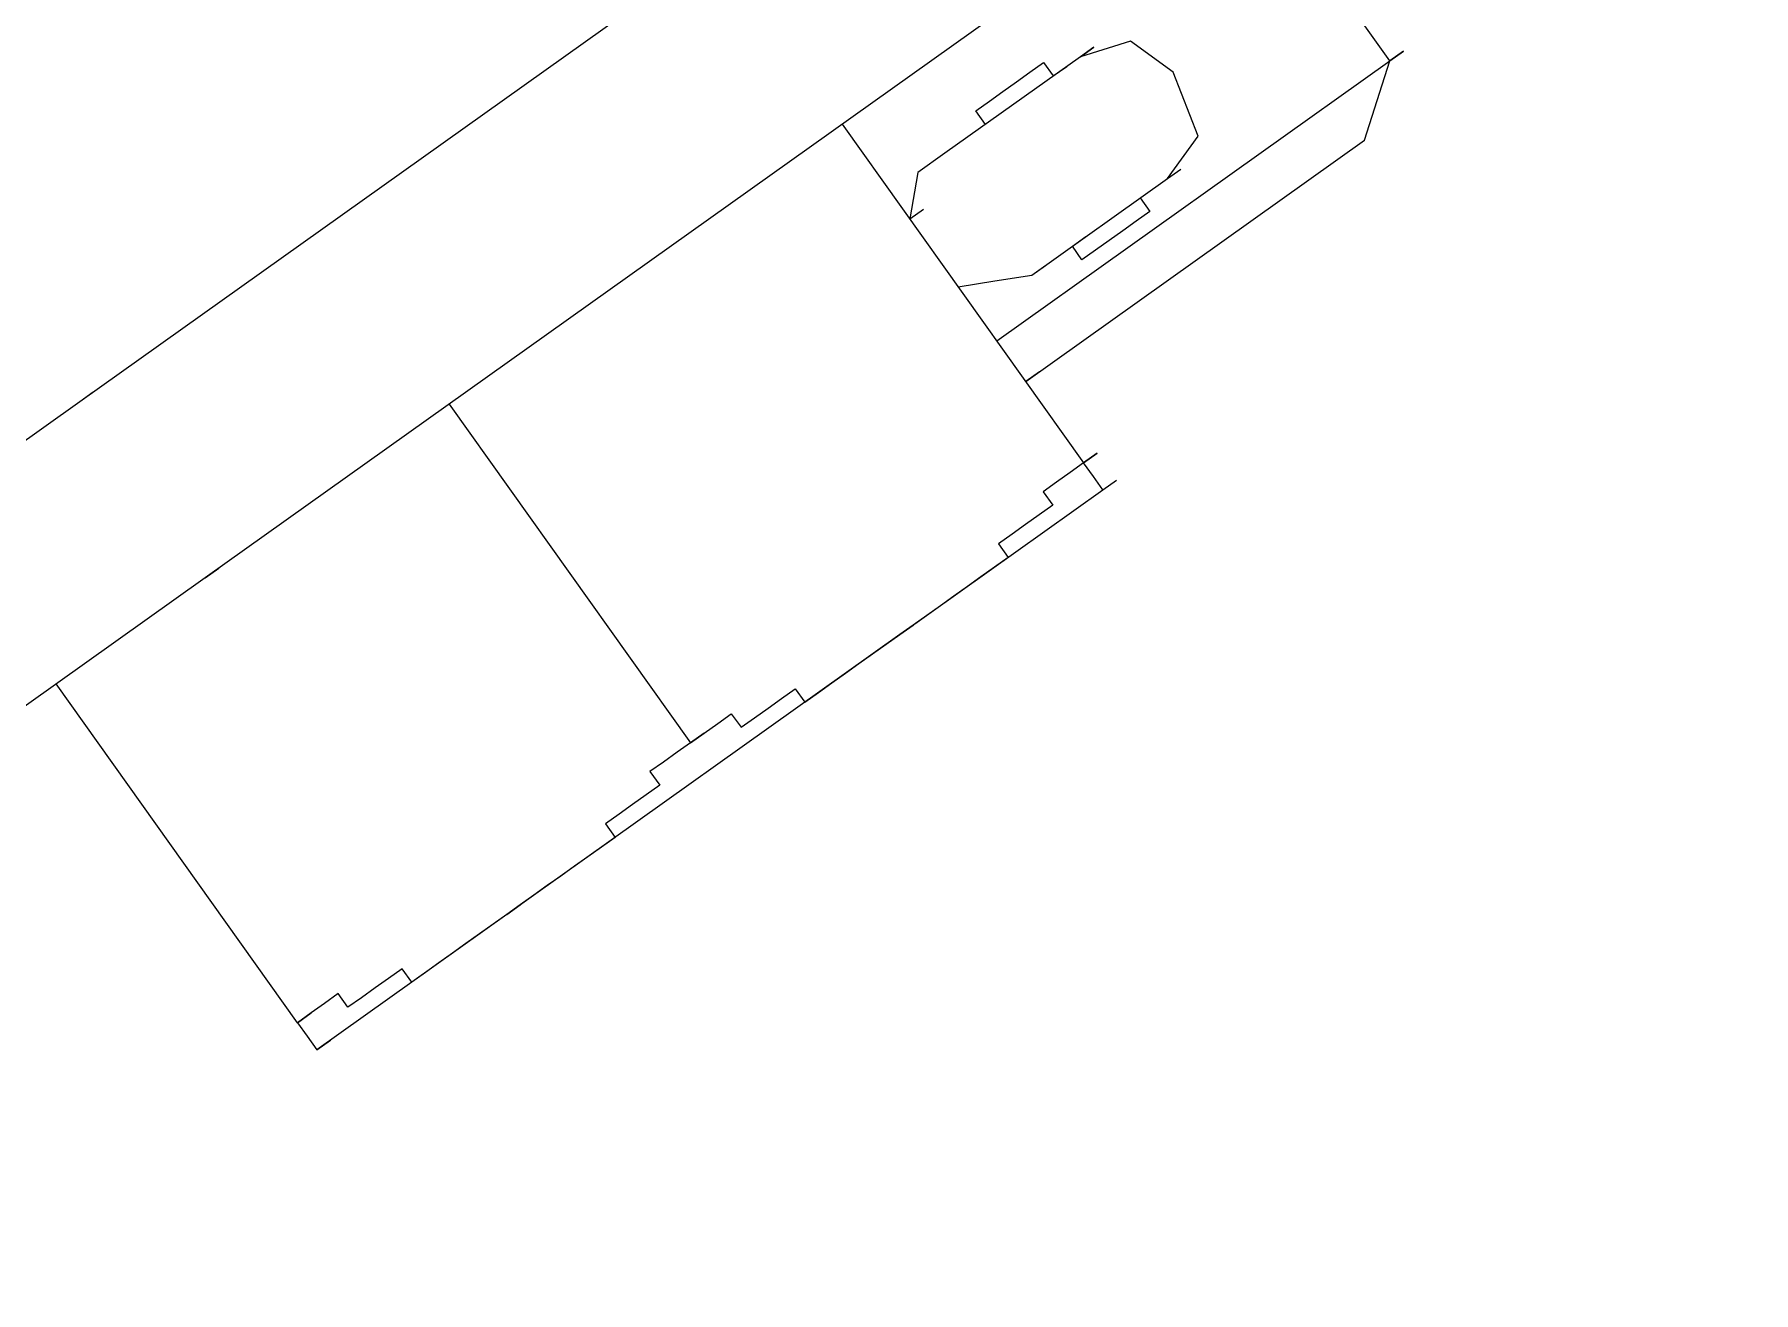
# Model space of a CAD drawing. Header units: feet. Extents: x 2321988 to 2329858, y 6722724 to 6730499.
# Drawn here: x 2326067.9865 to 2326068.0704, y 6726849.4529 to 6726849.5143 of the extents above; entities that cross this region are included whole.
import ezdxf

# ---------------------------------------------------------------- set-up
doc = ezdxf.new("R2010")
doc.units = ezdxf.units.FT
doc.header["$MEASUREMENT"] = 0
doc.layers.add('C-BESS-EQUIPMENT', color=255, linetype='Continuous')

# ---------------------------------------------------------------- blocks, each defined once
blk = doc.blocks.new('*U57')
blk.add_wipeout([(464, -67.5), (464, 67.5), (472, 67.5), (472, -67.5)]).dxf.layer = 'C-BESS-EQUIPMENT'
blk = doc.blocks.new('Midpoint Site Plan$0$A$C71e53a02')
at = {"lineweight": 9}
for points in [[(26.4569, -0.8332), (26.4472, -0.8332), (26.5154, -0.7942), (26.5933, -0.7844), (26.759, -0.7844), (27.0124, -0.7844), (27.3339, -0.7844), (28.0453, -0.7844), (28.3864, -0.7844), (28.3961, -0.7844), (28.3864, -0.7844), (28.3864, -0.9111), (28.0453, -0.9111), (27.3339, -0.9111), (27.0124, -0.9111), (26.759, -0.9111), (26.5933, -0.9111), (26.5446, -0.9209), (26.5056, -0.9501), (26.5154, -0.9501)], [(27.3339, -0.7844), (27.3437, -0.7844)], [(27.7919, -0.9111), (27.7919, -1.1547), (27.8017, -1.1547), (27.7919, -1.1547), (27.7822, -1.1547), (27.7724, -1.1547), (27.7627, -1.1547), (27.7627, -1.1645), (27.753, -1.1645), (27.7432, -1.1645), (27.7335, -1.1645), (27.7237, -1.1645), (27.7237, -1.1742), (27.714, -1.1742), (27.7042, -1.1742), (27.6945, -1.1742), (27.6847, -1.1742), (27.675, -1.1742), (27.6652, -1.1742), (27.6555, -1.1742), (27.6458, -1.1742), (27.3632, -1.1742), (27.3729, -1.1742), (27.3632, -1.1742), (27.3534, -1.1742), (27.3437, -1.1742), (27.3339, -1.1742), (27.3242, -1.1742), (27.3144, -1.1742), (27.3047, -1.1742), (27.2949, -1.1742), (27.2949, -1.1645), (27.2852, -1.1645), (27.2755, -1.1645), (27.2657, -1.1645), (27.256, -1.1645), (27.256, -1.1547), (27.2462, -1.1547), (27.2365, -1.1547), (27.2267, -1.1547), (27.2365, -1.1547), (27.2267, -1.1547), (27.2267, -0.9111)], [(27.3339, -0.9111), (27.3437, -0.9111)], [(27.5093, -0.9111), (27.5093, -1.1547), (27.5191, -1.1547), (27.5288, -1.1547), (27.5386, -1.1547), (27.5386, -1.1645), (27.5483, -1.1645), (27.5581, -1.1645), (27.5678, -1.1645), (27.5775, -1.1645), (27.5775, -1.1742), (27.5873, -1.1742), (27.597, -1.1742), (27.6068, -1.1742), (27.6165, -1.1742), (27.6263, -1.1742), (27.636, -1.1742), (27.6458, -1.1742), (27.6555, -1.1742), (27.6458, -1.1742), (27.7919, -1.1742), (27.8017, -1.1742)], [(27.8017, -1.0963), (27.7919, -1.0963), (28.0355, -1.0963), (28.0745, -1.067), (28.0745, -0.9111), (28.0843, -0.9111)], [(27.8601, -0.9599), (27.8601, -0.9501), (27.8699, -0.9501), (27.8796, -0.9501), (27.8894, -0.9501), (27.8991, -0.9501), (27.9089, -0.9501), (27.9089, -0.9599), (27.9186, -0.9599)], [(27.8601, -0.9501), (27.8601, -0.9501)], [(27.8601, -0.9501), (27.8601, -0.9501)], [(27.8601, -0.9501), (27.8601, -0.9501)], [(27.8601, -0.9501), (27.8601, -0.9501)], [(27.8601, -0.9501), (27.8601, -0.9501)], [(27.8601, -0.9501), (27.8601, -0.9501)], [(27.8601, -0.9501), (27.8601, -0.9501)], [(27.8601, -0.9501), (27.8601, -0.9501)], [(27.8601, -0.9501), (27.8601, -0.9501)], [(27.8601, -0.9501), (27.8601, -0.9501)], [(27.8601, -0.9501), (27.8601, -0.9501)], [(27.8601, -0.9501), (27.8601, -0.9501)], [(27.8601, -0.9501), (27.8601, -0.9501)], [(27.8601, -0.9501), (27.8601, -0.9501)], [(27.8601, -0.9501), (27.8601, -0.9501)], [(27.8699, -0.9501), (27.8699, -0.9501)], [(27.8699, -0.9501), (27.8699, -0.9501)], [(27.8699, -0.9501), (27.8699, -0.9501)], [(27.8699, -0.9501), (27.8699, -0.9501)], [(27.8699, -0.9501), (27.8699, -0.9501)], [(27.8699, -0.9501), (27.8699, -0.9501)], [(27.8699, -0.9501), (27.8699, -0.9501)], [(27.8699, -0.9501), (27.8699, -0.9501)], [(27.8699, -0.9501), (27.8699, -0.9501)], [(27.8699, -0.9501), (27.8699, -0.9501)], [(27.8699, -0.9501), (27.8699, -0.9501)], [(27.8699, -0.9501), (27.8699, -0.9501)], [(27.8699, -0.9501), (27.8699, -0.9501)], [(27.8699, -0.9501), (27.8699, -0.9501)], [(27.8699, -0.9501), (27.8699, -0.9501)], [(27.8699, -0.9501), (27.8699, -0.9501)], [(27.8699, -0.9501), (27.8699, -0.9501)], [(27.8699, -0.9501), (27.8699, -0.9501)], [(27.8699, -0.9501), (27.8699, -0.9501)], [(27.8699, -0.9501), (27.8699, -0.9501)], [(27.8699, -0.9501), (27.8699, -0.9501)], [(27.8699, -0.9501), (27.8699, -0.9501)], [(27.8699, -0.9501), (27.8699, -0.9501)], [(27.8699, -0.9501), (27.8699, -0.9501)], [(27.8699, -0.9501), (27.8699, -0.9501)], [(27.8699, -0.9501), (27.8699, -0.9501)], [(27.8699, -0.9501), (27.8699, -0.9501)], [(27.8699, -0.9501), (27.8699, -0.9501)], [(27.8699, -0.9501), (27.8699, -0.9501)], [(27.8699, -0.9501), (27.8699, -0.9501)], [(27.8699, -0.9501), (27.8699, -0.9501)], [(27.8699, -0.9501), (27.8699, -0.9501)], [(27.8699, -0.9501), (27.8699, -0.9501)], [(27.8699, -0.9501), (27.8699, -0.9501)], [(27.8699, -0.9501), (27.8699, -0.9501)], [(27.8699, -0.9501), (27.8699, -0.9501)], [(27.8699, -0.9501), (27.8699, -0.9501)], [(27.8699, -0.9501), (27.8699, -0.9501)], [(27.8796, -0.9501), (27.8796, -0.9501)], [(27.8796, -0.9501), (27.8796, -0.9501)], [(27.8796, -0.9501), (27.8796, -0.9501)], [(27.8796, -0.9501), (27.8796, -0.9501)], [(27.8796, -0.9501), (27.8796, -0.9501)], [(27.8796, -0.9501), (27.8796, -0.9501)], [(27.8796, -0.9501), (27.8796, -0.9501)], [(27.8796, -0.9501), (27.8796, -0.9501)], [(27.8796, -0.9501), (27.8796, -0.9501)], [(27.8796, -0.9501), (27.8796, -0.9501)], [(27.8796, -0.9501), (27.8796, -0.9501)], [(27.8796, -0.9501), (27.8796, -0.9501)], [(27.8796, -0.9501), (27.8796, -0.9501)], [(27.8796, -0.9501), (27.8796, -0.9501)], [(27.8796, -0.9501), (27.8796, -0.9501)], [(27.8796, -0.9501), (27.8796, -0.9501)], [(27.8796, -0.9501), (27.8796, -0.9501)], [(27.8796, -0.9501), (27.8796, -0.9501)], [(27.8796, -0.9501), (27.8796, -0.9501)], [(27.8796, -0.9501), (27.8796, -0.9501)], [(27.8796, -0.9501), (27.8796, -0.9501)], [(27.8796, -0.9501), (27.8796, -0.9501)], [(27.8796, -0.9501), (27.8796, -0.9501)], [(27.8796, -0.9501), (27.8796, -0.9501)], [(27.8894, -0.9501), (27.8894, -0.9501)], [(27.8894, -0.9501), (27.8894, -0.9501)], [(27.8894, -0.9501), (27.8894, -0.9501)], [(27.8894, -0.9501), (27.8894, -0.9501)], [(27.8894, -0.9501), (27.8894, -0.9501)], [(27.8894, -0.9501), (27.8894, -0.9501)], [(27.8894, -0.9501), (27.8894, -0.9501)], [(27.8894, -0.9501), (27.8894, -0.9501)], [(27.8894, -0.9501), (27.8894, -0.9501)], [(27.8894, -0.9501), (27.8894, -0.9501)], [(27.8894, -0.9501), (27.8894, -0.9501)], [(27.8894, -0.9501), (27.8894, -0.9501)], [(27.8894, -0.9501), (27.8894, -0.9501)], [(27.8894, -0.9501), (27.8894, -0.9501)], [(27.8894, -0.9501), (27.8894, -0.9501)], [(27.8894, -0.9501), (27.8894, -0.9501)], [(27.8894, -0.9501), (27.8894, -0.9501)], [(27.8894, -0.9501), (27.8894, -0.9501)], [(27.8894, -0.9501), (27.8894, -0.9501)], [(27.8894, -0.9501), (27.8894, -0.9501)], [(27.8894, -0.9501), (27.8894, -0.9501)], [(27.8991, -0.9501), (27.8991, -0.9501)], [(27.8991, -0.9501), (27.8991, -0.9501)], [(27.8991, -0.9501), (27.8991, -0.9501)], [(27.8991, -0.9501), (27.8991, -0.9501)], [(27.8991, -0.9501), (27.8991, -0.9501)], [(27.8991, -0.9501), (27.8991, -0.9501)], [(27.8991, -0.9501), (27.8991, -0.9501)], [(27.8991, -0.9501), (27.8991, -0.9501)], [(27.8991, -0.9501), (27.8991, -0.9501)], [(27.8991, -0.9501), (27.8991, -0.9501)], [(27.8991, -0.9501), (27.8991, -0.9501)], [(27.8991, -0.9501), (27.8991, -0.9501)], [(27.8991, -0.9501), (27.8991, -0.9501)], [(27.8991, -0.9501), (27.8991, -0.9501)], [(27.8991, -0.9501), (27.8991, -0.9501)], [(27.8991, -0.9501), (27.8991, -0.9501)], [(27.8991, -0.9501), (27.8991, -0.9501)], [(27.8991, -0.9501), (27.8991, -0.9501)], [(27.8991, -0.9501), (27.8991, -0.9501)], [(27.8991, -0.9501), (27.8991, -0.9501)], [(27.8991, -0.9501), (27.8991, -0.9501)], [(27.8991, -0.9501), (27.8991, -0.9501)], [(27.8991, -0.9501), (27.8991, -0.9501)], [(27.8991, -0.9501), (27.8991, -0.9501)], [(27.8991, -0.9501), (27.8991, -0.9501)], [(27.8991, -0.9501), (27.8991, -0.9501)], [(27.8991, -0.9501), (27.8991, -0.9501)], [(27.8991, -0.9501), (27.8991, -0.9501)], [(27.8991, -0.9501), (27.8991, -0.9501)], [(27.8991, -0.9501), (27.8991, -0.9501)], [(27.8991, -0.9501), (27.8991, -0.9501)], [(27.8991, -0.9501), (27.8991, -0.9501)], [(27.8991, -0.9501), (27.8991, -0.9501)], [(27.8991, -0.9501), (27.8991, -0.9501)], [(27.8991, -0.9501), (27.8991, -0.9501)], [(27.8991, -0.9501), (27.8991, -0.9501)], [(27.8991, -0.9501), (27.8991, -0.9501)], [(27.8991, -0.9501), (27.8991, -0.9501)], [(27.8991, -0.9501), (27.8991, -0.9501)], [(27.8991, -0.9501), (27.8991, -0.9501)], [(27.8991, -0.9501), (27.8991, -0.9501)], [(27.8991, -0.9501), (27.8991, -0.9501)], [(27.9089, -0.9501), (27.9089, -0.9501)], [(27.9089, -0.9501), (27.9089, -0.9501)], [(27.9089, -0.9501), (27.9089, -0.9501)], [(27.9089, -0.9501), (27.9089, -0.9501)], [(27.9089, -0.9501), (27.9089, -0.9501)], [(27.9089, -0.9501), (27.9089, -0.9501)], [(27.9089, -0.9501), (27.9089, -0.9501)], [(27.9089, -0.9501), (27.9089, -0.9501)], [(27.9089, -0.9501), (27.9089, -0.9501)], [(27.9089, -0.9501), (27.9089, -0.9501)], [(27.9089, -0.9501), (27.9089, -0.9501)], [(27.9089, -0.9501), (27.9089, -0.9501)], [(27.9089, -0.9501), (27.9089, -0.9501)], [(27.9089, -0.9501), (27.9089, -0.9501)], [(27.9089, -0.9501), (27.9089, -0.9501)], [(27.9089, -0.9501), (27.9089, -0.9501)], [(27.9089, -0.9501), (27.9089, -0.9501)], [(27.9089, -0.9501), (27.9089, -0.9501)], [(27.9089, -0.9501), (27.9089, -0.9501)], [(27.9089, -0.9501), (27.9089, -0.9501)], [(27.9089, -0.9501), (27.9089, -0.9501)], [(27.9089, -0.9501), (27.9089, -0.9501)], [(27.8309, -1.0476), (27.9284, -1.0476), (27.9576, -1.0378), (27.9673, -0.9988), (27.9576, -0.9696), (27.9284, -0.9599), (27.9381, -0.9599), (27.9284, -0.9599), (27.8309, -0.9599), (27.8114, -0.9599), (27.7919, -0.9793), (27.8017, -0.9793)], [(27.8601, -0.9599), (27.8601, -0.9599)], [(27.8601, -0.9599), (27.8601, -0.9599)], [(27.9089, -0.9599), (27.9089, -0.9599)], [(27.9089, -0.9599), (27.9089, -0.9599)], [(27.7919, -1.0281), (27.8114, -1.0378), (27.8309, -1.0476), (27.8407, -1.0476)], [(27.9089, -1.0476), (27.9089, -1.0573), (27.8991, -1.0573), (27.8894, -1.0573), (27.8796, -1.0573), (27.8699, -1.0573), (27.8601, -1.0573), (27.8601, -1.0476), (27.8699, -1.0476)], [(27.8601, -1.0476), (27.8601, -1.0476)], [(27.8601, -1.0476), (27.8601, -1.0476)], [(27.8601, -1.0476), (27.8601, -1.0476)], [(27.8601, -1.0476), (27.8601, -1.0476)], [(27.8601, -1.0476), (27.8601, -1.0476)], [(27.8601, -1.0476), (27.8601, -1.0476)], [(27.8601, -1.0476), (27.8601, -1.0476)], [(27.8601, -1.0476), (27.8601, -1.0476)], [(27.8601, -1.0476), (27.8601, -1.0476)], [(27.8601, -1.0476), (27.8601, -1.0476)], [(27.9089, -1.0476), (27.9089, -1.0476)], [(27.9089, -1.0476), (27.9089, -1.0476)], [(27.9089, -1.0476), (27.9089, -1.0476)], [(27.9089, -1.0476), (27.9089, -1.0476)], [(27.9089, -1.0476), (27.9089, -1.0476)], [(27.9089, -1.0476), (27.9089, -1.0476)], [(27.9089, -1.0476), (27.9089, -1.0476)], [(27.9089, -1.0476), (27.9089, -1.0476)], [(27.9089, -1.0476), (27.9089, -1.0476)], [(27.9089, -1.0476), (27.9089, -1.0476)], [(27.9089, -1.0476), (27.9089, -1.0476)], [(27.9089, -1.0476), (27.9089, -1.0476)], [(27.9284, -1.0476), (27.9381, -1.0476)], [(27.7919, -1.067), (28.0745, -1.067), (28.0843, -1.067), (28.0745, -1.067)], [(27.8601, -1.0573), (27.8601, -1.0573)], [(27.8601, -1.0573), (27.8601, -1.0573)], [(27.8601, -1.0573), (27.8601, -1.0573)], [(27.8601, -1.0573), (27.8601, -1.0573)], [(27.8601, -1.0573), (27.8601, -1.0573)], [(27.8601, -1.0573), (27.8601, -1.0573)], [(27.8601, -1.0573), (27.8601, -1.0573)], [(27.8601, -1.0573), (27.8601, -1.0573)], [(27.8699, -1.0573), (27.8699, -1.0573)], [(27.8699, -1.0573), (27.8699, -1.0573)], [(27.8699, -1.0573), (27.8699, -1.0573)], [(27.8699, -1.0573), (27.8699, -1.0573)], [(27.8699, -1.0573), (27.8699, -1.0573)], [(27.8699, -1.0573), (27.8699, -1.0573)], [(27.8699, -1.0573), (27.8699, -1.0573)], [(27.8699, -1.0573), (27.8699, -1.0573)], [(27.8699, -1.0573), (27.8699, -1.0573)], [(27.8699, -1.0573), (27.8699, -1.0573)], [(27.8699, -1.0573), (27.8699, -1.0573)], [(27.8699, -1.0573), (27.8699, -1.0573)], [(27.8699, -1.0573), (27.8699, -1.0573)], [(27.8699, -1.0573), (27.8699, -1.0573)], [(27.8699, -1.0573), (27.8699, -1.0573)], [(27.8699, -1.0573), (27.8699, -1.0573)], [(27.8699, -1.0573), (27.8699, -1.0573)], [(27.8699, -1.0573), (27.8699, -1.0573)], [(27.8699, -1.0573), (27.8699, -1.0573)], [(27.8699, -1.0573), (27.8699, -1.0573)], [(27.8699, -1.0573), (27.8699, -1.0573)], [(27.8699, -1.0573), (27.8699, -1.0573)], [(27.8699, -1.0573), (27.8699, -1.0573)], [(27.8699, -1.0573), (27.8699, -1.0573)], [(27.8699, -1.0573), (27.8699, -1.0573)], [(27.8699, -1.0573), (27.8699, -1.0573)], [(27.8699, -1.0573), (27.8699, -1.0573)], [(27.8699, -1.0573), (27.8699, -1.0573)], [(27.8699, -1.0573), (27.8699, -1.0573)], [(27.8699, -1.0573), (27.8699, -1.0573)], [(27.8699, -1.0573), (27.8699, -1.0573)], [(27.8699, -1.0573), (27.8699, -1.0573)], [(27.8699, -1.0573), (27.8699, -1.0573)], [(27.8699, -1.0573), (27.8699, -1.0573)], [(27.8699, -1.0573), (27.8699, -1.0573)], [(27.8699, -1.0573), (27.8699, -1.0573)], [(27.8699, -1.0573), (27.8699, -1.0573)], [(27.8699, -1.0573), (27.8699, -1.0573)], [(27.8699, -1.0573), (27.8699, -1.0573)], [(27.8699, -1.0573), (27.8699, -1.0573)], [(27.8699, -1.0573), (27.8699, -1.0573)], [(27.8699, -1.0573), (27.8699, -1.0573)], [(27.8796, -1.0573), (27.8796, -1.0573)], [(27.8796, -1.0573), (27.8796, -1.0573)], [(27.8796, -1.0573), (27.8796, -1.0573)], [(27.8796, -1.0573), (27.8796, -1.0573)], [(27.8796, -1.0573), (27.8796, -1.0573)], [(27.8796, -1.0573), (27.8796, -1.0573)], [(27.8796, -1.0573), (27.8796, -1.0573)], [(27.8796, -1.0573), (27.8796, -1.0573)], [(27.8796, -1.0573), (27.8796, -1.0573)], [(27.8796, -1.0573), (27.8796, -1.0573)], [(27.8796, -1.0573), (27.8796, -1.0573)], [(27.8796, -1.0573), (27.8796, -1.0573)], [(27.8796, -1.0573), (27.8796, -1.0573)], [(27.8796, -1.0573), (27.8796, -1.0573)], [(27.8796, -1.0573), (27.8796, -1.0573)], [(27.8796, -1.0573), (27.8796, -1.0573)], [(27.8796, -1.0573), (27.8796, -1.0573)], [(27.8796, -1.0573), (27.8796, -1.0573)], [(27.8796, -1.0573), (27.8796, -1.0573)], [(27.8796, -1.0573), (27.8796, -1.0573)], [(27.8796, -1.0573), (27.8796, -1.0573)], [(27.8894, -1.0573), (27.8894, -1.0573)], [(27.8894, -1.0573), (27.8894, -1.0573)], [(27.8894, -1.0573), (27.8894, -1.0573)], [(27.8894, -1.0573), (27.8894, -1.0573)], [(27.8894, -1.0573), (27.8894, -1.0573)], [(27.8894, -1.0573), (27.8894, -1.0573)], [(27.8894, -1.0573), (27.8894, -1.0573)], [(27.8894, -1.0573), (27.8894, -1.0573)], [(27.8894, -1.0573), (27.8894, -1.0573)], [(27.8894, -1.0573), (27.8894, -1.0573)], [(27.8894, -1.0573), (27.8894, -1.0573)], [(27.8894, -1.0573), (27.8894, -1.0573)], [(27.8894, -1.0573), (27.8894, -1.0573)], [(27.8894, -1.0573), (27.8894, -1.0573)], [(27.8894, -1.0573), (27.8894, -1.0573)], [(27.8894, -1.0573), (27.8894, -1.0573)], [(27.8894, -1.0573), (27.8894, -1.0573)], [(27.8894, -1.0573), (27.8894, -1.0573)], [(27.8894, -1.0573), (27.8894, -1.0573)], [(27.8894, -1.0573), (27.8894, -1.0573)], [(27.8894, -1.0573), (27.8894, -1.0573)], [(27.8894, -1.0573), (27.8894, -1.0573)], [(27.8991, -1.0573), (27.8991, -1.0573)], [(27.8991, -1.0573), (27.8991, -1.0573)], [(27.8991, -1.0573), (27.8991, -1.0573)], [(27.8991, -1.0573), (27.8991, -1.0573)], [(27.8991, -1.0573), (27.8991, -1.0573)], [(27.8991, -1.0573), (27.8991, -1.0573)], [(27.8991, -1.0573), (27.8991, -1.0573)], [(27.8991, -1.0573), (27.8991, -1.0573)], [(27.8991, -1.0573), (27.8991, -1.0573)], [(27.8991, -1.0573), (27.8991, -1.0573)], [(27.8991, -1.0573), (27.8991, -1.0573)], [(27.8991, -1.0573), (27.8991, -1.0573)], [(27.8991, -1.0573), (27.8991, -1.0573)], [(27.8991, -1.0573), (27.8991, -1.0573)], [(27.8991, -1.0573), (27.8991, -1.0573)], [(27.8991, -1.0573), (27.8991, -1.0573)], [(27.8991, -1.0573), (27.8991, -1.0573)], [(27.8991, -1.0573), (27.8991, -1.0573)], [(27.8991, -1.0573), (27.8991, -1.0573)], [(27.8991, -1.0573), (27.8991, -1.0573)], [(27.8991, -1.0573), (27.8991, -1.0573)], [(27.8991, -1.0573), (27.8991, -1.0573)], [(27.8991, -1.0573), (27.8991, -1.0573)], [(27.8991, -1.0573), (27.8991, -1.0573)], [(27.8991, -1.0573), (27.8991, -1.0573)], [(27.8991, -1.0573), (27.8991, -1.0573)], [(27.8991, -1.0573), (27.8991, -1.0573)], [(27.8991, -1.0573), (27.8991, -1.0573)], [(27.8991, -1.0573), (27.8991, -1.0573)], [(27.8991, -1.0573), (27.8991, -1.0573)], [(27.8991, -1.0573), (27.8991, -1.0573)], [(27.8991, -1.0573), (27.8991, -1.0573)], [(27.8991, -1.0573), (27.8991, -1.0573)], [(27.8991, -1.0573), (27.8991, -1.0573)], [(27.8991, -1.0573), (27.8991, -1.0573)], [(27.8991, -1.0573), (27.8991, -1.0573)], [(27.8991, -1.0573), (27.8991, -1.0573)], [(27.8991, -1.0573), (27.8991, -1.0573)], [(27.8991, -1.0573), (27.8991, -1.0573)], [(27.8991, -1.0573), (27.8991, -1.0573)], [(27.8991, -1.0573), (27.8991, -1.0573)], [(27.8991, -1.0573), (27.8991, -1.0573)], [(27.8991, -1.0573), (27.8991, -1.0573)], [(27.8991, -1.0573), (27.8991, -1.0573)], [(27.8991, -1.0573), (27.8991, -1.0573)], [(27.9089, -1.0573), (27.9089, -1.0573)], [(27.9089, -1.0573), (27.9089, -1.0573)], [(27.9089, -1.0573), (27.9089, -1.0573)], [(27.9089, -1.0573), (27.9089, -1.0573)], [(27.9089, -1.0573), (27.9089, -1.0573)], [(27.9089, -1.0573), (27.9089, -1.0573)], [(27.9089, -1.0573), (27.9089, -1.0573)], [(27.9089, -1.0573), (27.9089, -1.0573)], [(27.9089, -1.0573), (27.9089, -1.0573)], [(27.5093, -1.1547), (27.5191, -1.1547), (27.5093, -1.1547), (27.4996, -1.1547), (27.4898, -1.1547), (27.4801, -1.1547), (27.4801, -1.1645), (27.4704, -1.1645), (27.4606, -1.1645), (27.4509, -1.1645), (27.4411, -1.1645), (27.4411, -1.1742), (27.4314, -1.1742), (27.4216, -1.1742), (27.4119, -1.1742), (27.4021, -1.1742), (27.3924, -1.1742), (27.3827, -1.1742), (27.3729, -1.1742), (27.3632, -1.1742), (27.2267, -1.1742)], [(27.2267, -1.1547), (27.2267, -1.1547)], [(27.2267, -1.1547), (27.2267, -1.1547)], [(27.2267, -1.1547), (27.2267, -1.1547)], [(27.2267, -1.1547), (27.2267, -1.1547)], [(27.2267, -1.1547), (27.2267, -1.1547)], [(27.2267, -1.1547), (27.2267, -1.1547)], [(27.2267, -1.1547), (27.2267, -1.1547)], [(27.2267, -1.1547), (27.2267, -1.1547)], [(27.2267, -1.1547), (27.2267, -1.1547)], [(27.2267, -1.1547), (27.2267, -1.1547)], [(27.2267, -1.1547), (27.2267, -1.1547)], [(27.2267, -1.1547), (27.2267, -1.1547)], [(27.2267, -1.1547), (27.2267, -1.1547)], [(27.2267, -1.1547), (27.2267, -1.1547)], [(27.2267, -1.1547), (27.2267, -1.1547)], [(27.2267, -1.1547), (27.2267, -1.1547)], [(27.2267, -1.1547), (27.2267, -1.1547)], [(27.2267, -1.1547), (27.2267, -1.1547)], [(27.2267, -1.1547), (27.2267, -1.1547)], [(27.2267, -1.1547), (27.2267, -1.1645), (27.2267, -1.1742), (27.2365, -1.1742)], [(27.2365, -1.1547), (27.2365, -1.1547)], [(27.2365, -1.1547), (27.2365, -1.1547)], [(27.2365, -1.1547), (27.2365, -1.1547)], [(27.2365, -1.1547), (27.2365, -1.1547)], [(27.2462, -1.1547), (27.2462, -1.1547)], [(27.2462, -1.1547), (27.2462, -1.1547)], [(27.2462, -1.1547), (27.2462, -1.1547)], [(27.2462, -1.1547), (27.2462, -1.1547)], [(27.2462, -1.1547), (27.2462, -1.1547)], [(27.4801, -1.1547), (27.4801, -1.1547)], [(27.4898, -1.1547), (27.4898, -1.1547)], [(27.4898, -1.1547), (27.4898, -1.1547)], [(27.4996, -1.1547), (27.4996, -1.1547)], [(27.4996, -1.1547), (27.4996, -1.1547)], [(27.5191, -1.1547), (27.5191, -1.1547)], [(27.5288, -1.1547), (27.5288, -1.1547)], [(27.5288, -1.1547), (27.5288, -1.1547)], [(27.5386, -1.1547), (27.5386, -1.1547)], [(27.7724, -1.1547), (27.7724, -1.1547)], [(27.7724, -1.1547), (27.7724, -1.1547)], [(27.7724, -1.1547), (27.7724, -1.1547)], [(27.7724, -1.1547), (27.7724, -1.1547)], [(27.7822, -1.1547), (27.7822, -1.1547)], [(27.7919, -1.1742), (27.7919, -1.1645), (27.7919, -1.1547)], [(27.7919, -1.1547), (27.7919, -1.1547)], [(27.7919, -1.1547), (27.7919, -1.1547)], [(27.7919, -1.1547), (27.7919, -1.1547)], [(27.7919, -1.1547), (27.7919, -1.1547)], [(27.7919, -1.1547), (27.7919, -1.1547)], [(27.7919, -1.1547), (27.7919, -1.1547)], [(27.7919, -1.1547), (27.7919, -1.1547)], [(27.7919, -1.1547), (27.7919, -1.1547)], [(27.7919, -1.1547), (27.7919, -1.1547)], [(27.7919, -1.1547), (27.7919, -1.1547)], [(27.7919, -1.1547), (27.7919, -1.1547)], [(27.7919, -1.1547), (27.7919, -1.1547)], [(27.7919, -1.1547), (27.7919, -1.1547)], [(27.7919, -1.1547), (27.7919, -1.1547)], [(27.7919, -1.1547), (27.7919, -1.1547)], [(27.7919, -1.1547), (27.7919, -1.1547)], [(27.7919, -1.1547), (27.7919, -1.1547)], [(27.7919, -1.1547), (27.7919, -1.1547)], [(27.2267, -1.1645), (27.2267, -1.1645)], [(27.2267, -1.1645), (27.2267, -1.1645)], [(27.2267, -1.1645), (27.2267, -1.1645)], [(27.2267, -1.1645), (27.2267, -1.1645)], [(27.2267, -1.1645), (27.2267, -1.1645)], [(27.2267, -1.1645), (27.2267, -1.1645)], [(27.2267, -1.1645), (27.2267, -1.1645)], [(27.2267, -1.1645), (27.2267, -1.1645)], [(27.2267, -1.1645), (27.2267, -1.1645)], [(27.2267, -1.1645), (27.2267, -1.1645)], [(27.2267, -1.1645), (27.2267, -1.1645)], [(27.2267, -1.1645), (27.2267, -1.1645)], [(27.2267, -1.1645), (27.2267, -1.1645)], [(27.2267, -1.1645), (27.2267, -1.1645)], [(27.2267, -1.1645), (27.2267, -1.1645)], [(27.2267, -1.1645), (27.2267, -1.1645)], [(27.2267, -1.1645), (27.2267, -1.1645)], [(27.2267, -1.1645), (27.2267, -1.1645)], [(27.2267, -1.1645), (27.2267, -1.1645)], [(27.2267, -1.1645), (27.2267, -1.1645)], [(27.2267, -1.1645), (27.2267, -1.1645)], [(27.2267, -1.1645), (27.2267, -1.1645)], [(27.2267, -1.1645), (27.2267, -1.1645)], [(27.2267, -1.1645), (27.2267, -1.1645)], [(27.2267, -1.1645), (27.2267, -1.1645)], [(27.2267, -1.1645), (27.2267, -1.1645)], [(27.2267, -1.1645), (27.2267, -1.1645)], [(27.2267, -1.1645), (27.2267, -1.1645)], [(27.2267, -1.1645), (27.2267, -1.1645)], [(27.2267, -1.1645), (27.2267, -1.1645)], [(27.2267, -1.1645), (27.2267, -1.1645)], [(27.2267, -1.1645), (27.2267, -1.1645)], [(27.2267, -1.1645), (27.2267, -1.1645)], [(27.2267, -1.1645), (27.2267, -1.1645)], [(27.2267, -1.1645), (27.2267, -1.1645)], [(27.2267, -1.1645), (27.2267, -1.1645)], [(27.2267, -1.1645), (27.2267, -1.1645)], [(27.2267, -1.1645), (27.2267, -1.1645)], [(27.2267, -1.1645), (27.2267, -1.1645)], [(27.2267, -1.1645), (27.2267, -1.1645)], [(27.2267, -1.1645), (27.2267, -1.1645)], [(27.2267, -1.1645), (27.2267, -1.1645)], [(27.2267, -1.1645), (27.2267, -1.1645)], [(27.2267, -1.1645), (27.2267, -1.1645)], [(27.2267, -1.1645), (27.2267, -1.1645)], [(27.2267, -1.1645), (27.2267, -1.1645)], [(27.2267, -1.1645), (27.2267, -1.1645)], [(27.2267, -1.1645), (27.2267, -1.1645)], [(27.2267, -1.1645), (27.2267, -1.1645)], [(27.2267, -1.1645), (27.2267, -1.1645)], [(27.2267, -1.1645), (27.2267, -1.1645)], [(27.2267, -1.1645), (27.2267, -1.1645)], [(27.2267, -1.1645), (27.2267, -1.1645)], [(27.2267, -1.1645), (27.2267, -1.1645)], [(27.2267, -1.1645), (27.2267, -1.1645)], [(27.2267, -1.1645), (27.2267, -1.1645)], [(27.2267, -1.1645), (27.2267, -1.1645)], [(27.2267, -1.1645), (27.2267, -1.1645)], [(27.2267, -1.1645), (27.2267, -1.1645)], [(27.2267, -1.1645), (27.2267, -1.1645)], [(27.2267, -1.1645), (27.2267, -1.1645)], [(27.2267, -1.1645), (27.2267, -1.1645)], [(27.2267, -1.1645), (27.2267, -1.1645)], [(27.2267, -1.1645), (27.2267, -1.1645)], [(27.2267, -1.1645), (27.2267, -1.1645)], [(27.256, -1.1645), (27.256, -1.1645)], [(27.256, -1.1645), (27.256, -1.1645)], [(27.256, -1.1645), (27.256, -1.1645)], [(27.256, -1.1645), (27.256, -1.1645)], [(27.256, -1.1645), (27.256, -1.1645)], [(27.256, -1.1645), (27.256, -1.1645)], [(27.256, -1.1645), (27.256, -1.1645)], [(27.2657, -1.1645), (27.2657, -1.1645)], [(27.2657, -1.1645), (27.2657, -1.1645)], [(27.2657, -1.1645), (27.2657, -1.1645)], [(27.2657, -1.1645), (27.2657, -1.1645)], [(27.2657, -1.1645), (27.2657, -1.1645)], [(27.2657, -1.1645), (27.2657, -1.1645)], [(27.2657, -1.1645), (27.2657, -1.1645)], [(27.2755, -1.1645), (27.2755, -1.1645)], [(27.2755, -1.1645), (27.2755, -1.1645)], [(27.2755, -1.1645), (27.2755, -1.1645)], [(27.2755, -1.1645), (27.2755, -1.1645)], [(27.2755, -1.1645), (27.2755, -1.1645)], [(27.2755, -1.1645), (27.2755, -1.1645)], [(27.2755, -1.1645), (27.2755, -1.1645)], [(27.2755, -1.1645), (27.2755, -1.1645)], [(27.2852, -1.1645), (27.2852, -1.1645)], [(27.2852, -1.1645), (27.2852, -1.1645)], [(27.2852, -1.1645), (27.2852, -1.1645)], [(27.2852, -1.1645), (27.2852, -1.1645)], [(27.2852, -1.1645), (27.2852, -1.1645)], [(27.2852, -1.1645), (27.2852, -1.1645)], [(27.2852, -1.1645), (27.2852, -1.1645)], [(27.2852, -1.1645), (27.2852, -1.1645)], [(27.2949, -1.1645), (27.2949, -1.1645)], [(27.2949, -1.1645), (27.2949, -1.1645)], [(27.2949, -1.1645), (27.2949, -1.1645)], [(27.4411, -1.1645), (27.4411, -1.1645)], [(27.4509, -1.1645), (27.4509, -1.1645)], [(27.4509, -1.1645), (27.4509, -1.1645)], [(27.4509, -1.1645), (27.4509, -1.1645)], [(27.4606, -1.1645), (27.4606, -1.1645)], [(27.4606, -1.1645), (27.4606, -1.1645)], [(27.4606, -1.1645), (27.4606, -1.1645)], [(27.4606, -1.1645), (27.4606, -1.1645)], [(27.4704, -1.1645), (27.4704, -1.1645)], [(27.4704, -1.1645), (27.4704, -1.1645)], [(27.4704, -1.1645), (27.4704, -1.1645)], [(27.4801, -1.1645), (27.4801, -1.1645)], [(27.4801, -1.1645), (27.4801, -1.1645)], [(27.5386, -1.1645), (27.5386, -1.1645)], [(27.5386, -1.1645), (27.5386, -1.1645)], [(27.5483, -1.1645), (27.5483, -1.1645)], [(27.5483, -1.1645), (27.5483, -1.1645)], [(27.5483, -1.1645), (27.5483, -1.1645)], [(27.5581, -1.1645), (27.5581, -1.1645)], [(27.5581, -1.1645), (27.5581, -1.1645)], [(27.5581, -1.1645), (27.5581, -1.1645)], [(27.5678, -1.1645), (27.5678, -1.1645)], [(27.5678, -1.1645), (27.5678, -1.1645)], [(27.5678, -1.1645), (27.5678, -1.1645)], [(27.5678, -1.1645), (27.5678, -1.1645)], [(27.5775, -1.1645), (27.5775, -1.1645)], [(27.7237, -1.1645), (27.7237, -1.1645)], [(27.7237, -1.1645), (27.7237, -1.1645)], [(27.7335, -1.1645), (27.7335, -1.1645)], [(27.7335, -1.1645), (27.7335, -1.1645)], [(27.7335, -1.1645), (27.7335, -1.1645)], [(27.7335, -1.1645), (27.7335, -1.1645)], [(27.7335, -1.1645), (27.7335, -1.1645)], [(27.7335, -1.1645), (27.7335, -1.1645)], [(27.7335, -1.1645), (27.7335, -1.1645)], [(27.7335, -1.1645), (27.7335, -1.1645)], [(27.7432, -1.1645), (27.7432, -1.1645)], [(27.7432, -1.1645), (27.7432, -1.1645)], [(27.7432, -1.1645), (27.7432, -1.1645)], [(27.7432, -1.1645), (27.7432, -1.1645)], [(27.7432, -1.1645), (27.7432, -1.1645)], [(27.7432, -1.1645), (27.7432, -1.1645)], [(27.753, -1.1645), (27.753, -1.1645)], [(27.753, -1.1645), (27.753, -1.1645)], [(27.753, -1.1645), (27.753, -1.1645)], [(27.753, -1.1645), (27.753, -1.1645)], [(27.7627, -1.1645), (27.7627, -1.1645)], [(27.7627, -1.1645), (27.7627, -1.1645)], [(27.7919, -1.1645), (27.7919, -1.1645)], [(27.7919, -1.1645), (27.7919, -1.1645)], [(27.7919, -1.1645), (27.7919, -1.1645)], [(27.7919, -1.1645), (27.7919, -1.1645)], [(27.7919, -1.1645), (27.7919, -1.1645)], [(27.7919, -1.1645), (27.7919, -1.1645)], [(27.7919, -1.1645), (27.7919, -1.1645)], [(27.7919, -1.1645), (27.7919, -1.1645)], [(27.7919, -1.1645), (27.7919, -1.1645)], [(27.7919, -1.1645), (27.7919, -1.1645)], [(27.7919, -1.1645), (27.7919, -1.1645)], [(27.7919, -1.1645), (27.7919, -1.1645)], [(27.7919, -1.1645), (27.7919, -1.1645)], [(27.7919, -1.1645), (27.7919, -1.1645)], [(27.7919, -1.1645), (27.7919, -1.1645)], [(27.7919, -1.1645), (27.7919, -1.1645)], [(27.7919, -1.1645), (27.7919, -1.1645)], [(27.7919, -1.1645), (27.7919, -1.1645)], [(27.7919, -1.1645), (27.7919, -1.1645)], [(27.7919, -1.1645), (27.7919, -1.1645)], [(27.7919, -1.1645), (27.7919, -1.1645)], [(27.7919, -1.1645), (27.7919, -1.1645)], [(27.7919, -1.1645), (27.7919, -1.1645)], [(27.7919, -1.1645), (27.7919, -1.1645)], [(27.7919, -1.1645), (27.7919, -1.1645)], [(27.7919, -1.1645), (27.7919, -1.1645)], [(27.7919, -1.1645), (27.7919, -1.1645)], [(27.7919, -1.1645), (27.7919, -1.1645)], [(27.7919, -1.1645), (27.7919, -1.1645)], [(27.7919, -1.1645), (27.7919, -1.1645)], [(27.7919, -1.1645), (27.7919, -1.1645)], [(27.7919, -1.1645), (27.7919, -1.1645)], [(27.7919, -1.1645), (27.7919, -1.1645)], [(27.7919, -1.1645), (27.7919, -1.1645)], [(27.7919, -1.1645), (27.7919, -1.1645)], [(27.7919, -1.1645), (27.7919, -1.1645)], [(27.7919, -1.1645), (27.7919, -1.1645)], [(27.7919, -1.1645), (27.7919, -1.1645)], [(27.7919, -1.1645), (27.7919, -1.1645)], [(27.7919, -1.1645), (27.7919, -1.1645)], [(27.7919, -1.1645), (27.7919, -1.1645)], [(27.7919, -1.1645), (27.7919, -1.1645)], [(27.7919, -1.1645), (27.7919, -1.1645)], [(27.7919, -1.1645), (27.7919, -1.1645)], [(27.7919, -1.1645), (27.7919, -1.1645)], [(27.7919, -1.1645), (27.7919, -1.1645)], [(27.7919, -1.1645), (27.7919, -1.1645)], [(27.7919, -1.1645), (27.7919, -1.1645)], [(27.2267, -1.1742), (27.2267, -1.1742)], [(27.2267, -1.1742), (27.2267, -1.1742)], [(27.2267, -1.1742), (27.2267, -1.1742)], [(27.2267, -1.1742), (27.2267, -1.1742)], [(27.2267, -1.1742), (27.2267, -1.1742)], [(27.2267, -1.1742), (27.2267, -1.1742)], [(27.2267, -1.1742), (27.2267, -1.1742)], [(27.2267, -1.1742), (27.2267, -1.1742)], [(27.2267, -1.1742), (27.2267, -1.1742)], [(27.2267, -1.1742), (27.2267, -1.1742)], [(27.2267, -1.1742), (27.2267, -1.1742)], [(27.2267, -1.1742), (27.2267, -1.1742)], [(27.2267, -1.1742), (27.2267, -1.1742)], [(27.2267, -1.1742), (27.2267, -1.1742)], [(27.2267, -1.1742), (27.2267, -1.1742)], [(27.2267, -1.1742), (27.2267, -1.1742)], [(27.2267, -1.1742), (27.2267, -1.1742)], [(27.2267, -1.1742), (27.2267, -1.1742)], [(27.2267, -1.1742), (27.2267, -1.1742)], [(27.2267, -1.1742), (27.2267, -1.1742)], [(27.2267, -1.1742), (27.2267, -1.1742)], [(27.2267, -1.1742), (27.2267, -1.1742)], [(27.2267, -1.1742), (27.2267, -1.1742)], [(27.2267, -1.1742), (27.2267, -1.1742)], [(27.2267, -1.1742), (27.2267, -1.1742)], [(27.2267, -1.1742), (27.2267, -1.1742)], [(27.2267, -1.1742), (27.2267, -1.1742)], [(27.2267, -1.1742), (27.2267, -1.1742)], [(27.2267, -1.1742), (27.2267, -1.1742)], [(27.2267, -1.1742), (27.2267, -1.1742)], [(27.2267, -1.1742), (27.2267, -1.1742)], [(27.2267, -1.1742), (27.2267, -1.1742)], [(27.2267, -1.1742), (27.2267, -1.1742)], [(27.2267, -1.1742), (27.2267, -1.1742)], [(27.2267, -1.1742), (27.2267, -1.1742)], [(27.2267, -1.1742), (27.2267, -1.1742)], [(27.2267, -1.1742), (27.2267, -1.1742)], [(27.2267, -1.1742), (27.2267, -1.1742)], [(27.2267, -1.1742), (27.2267, -1.1742)], [(27.2267, -1.1742), (27.2267, -1.1742)], [(27.2267, -1.1742), (27.2267, -1.1742)], [(27.2267, -1.1742), (27.2267, -1.1742)], [(27.2267, -1.1742), (27.2267, -1.1742)], [(27.2267, -1.1742), (27.2267, -1.1742)], [(27.2267, -1.1742), (27.2267, -1.1742)], [(27.2267, -1.1742), (27.2267, -1.1742)], [(27.2267, -1.1742), (27.2267, -1.1742)], [(27.2267, -1.1742), (27.2267, -1.1742)], [(27.2267, -1.1742), (27.2267, -1.1742)], [(27.2267, -1.1742), (27.2267, -1.1742)], [(27.2267, -1.1742), (27.2267, -1.1742)], [(27.2267, -1.1742), (27.2267, -1.1742)], [(27.2267, -1.1742), (27.2267, -1.1742)], [(27.2267, -1.1742), (27.2267, -1.1742)], [(27.2267, -1.1742), (27.2267, -1.1742)], [(27.2267, -1.1742), (27.2267, -1.1742)], [(27.2267, -1.1742), (27.2267, -1.1742)], [(27.2267, -1.1742), (27.2267, -1.1742)], [(27.2267, -1.1742), (27.2267, -1.1742)], [(27.2267, -1.1742), (27.2267, -1.1742)], [(27.2267, -1.1742), (27.2267, -1.1742)], [(27.2267, -1.1742), (27.2267, -1.1742)], [(27.2267, -1.1742), (27.2267, -1.1742)], [(27.2267, -1.1742), (27.2267, -1.1742)], [(27.2267, -1.1742), (27.2267, -1.1742)], [(27.2267, -1.1742), (27.2267, -1.1742)], [(27.2267, -1.1742), (27.2267, -1.1742)], [(27.2267, -1.1742), (27.2267, -1.1742)], [(27.2267, -1.1742), (27.2267, -1.1742)], [(27.2267, -1.1742), (27.2267, -1.1742)], [(27.2267, -1.1742), (27.2267, -1.1742)], [(27.2267, -1.1742), (27.2267, -1.1742)], [(27.2267, -1.1742), (27.2267, -1.1742)], [(27.2267, -1.1742), (27.2267, -1.1742)], [(27.2267, -1.1742), (27.2267, -1.1742)], [(27.2267, -1.1742), (27.2267, -1.1742)], [(27.2267, -1.1742), (27.2267, -1.1742)], [(27.2267, -1.1742), (27.2267, -1.1742)], [(27.2267, -1.1742), (27.2267, -1.1742)], [(27.2267, -1.1742), (27.2267, -1.1742)], [(27.2267, -1.1742), (27.2267, -1.1742)], [(27.2267, -1.1742), (27.2267, -1.1742)], [(27.2267, -1.1742), (27.2267, -1.1742)], [(27.2267, -1.1742), (27.2267, -1.1742)], [(27.2267, -1.1742), (27.2267, -1.1742)], [(27.2267, -1.1742), (27.2267, -1.1742)], [(27.2267, -1.1742), (27.2267, -1.1742)], [(27.2267, -1.1742), (27.2267, -1.1742)], [(27.2267, -1.1742), (27.2267, -1.1742)], [(27.2267, -1.1742), (27.2267, -1.1742)], [(27.2267, -1.1742), (27.2267, -1.1742)], [(27.2267, -1.1742), (27.2267, -1.1742)], [(27.2267, -1.1742), (27.2267, -1.1742)], [(27.2267, -1.1742), (27.2267, -1.1742)], [(27.2267, -1.1742), (27.2267, -1.1742)], [(27.2267, -1.1742), (27.2267, -1.1742)], [(27.2267, -1.1742), (27.2267, -1.1742)], [(27.2267, -1.1742), (27.2267, -1.1742)], [(27.2267, -1.1742), (27.2267, -1.1742)], [(27.2267, -1.1742), (27.2267, -1.1742)], [(27.2267, -1.1742), (27.2267, -1.1742)], [(27.3047, -1.1742), (27.3047, -1.1742)], [(27.3047, -1.1742), (27.3047, -1.1742)], [(27.3047, -1.1742), (27.3047, -1.1742)], [(27.3144, -1.1742), (27.3144, -1.1742)], [(27.3144, -1.1742), (27.3144, -1.1742)], [(27.3144, -1.1742), (27.3144, -1.1742)], [(27.3144, -1.1742), (27.3144, -1.1742)], [(27.3242, -1.1742), (27.3242, -1.1742)], [(27.3242, -1.1742), (27.3242, -1.1742)], [(27.3242, -1.1742), (27.3242, -1.1742)], [(27.3339, -1.1742), (27.3339, -1.1742)], [(27.3339, -1.1742), (27.3339, -1.1742)], [(27.3339, -1.1742), (27.3339, -1.1742)], [(27.3437, -1.1742), (27.3437, -1.1742)], [(27.3437, -1.1742), (27.3437, -1.1742)], [(27.3437, -1.1742), (27.3437, -1.1742)], [(27.3437, -1.1742), (27.3437, -1.1742)], [(27.3534, -1.1742), (27.3534, -1.1742)], [(27.3632, -1.1742), (27.3632, -1.1742)], [(27.3729, -1.1742), (27.3729, -1.1742)], [(27.3729, -1.1742), (27.3729, -1.1742)], [(27.3827, -1.1742), (27.3827, -1.1742)], [(27.3827, -1.1742), (27.3827, -1.1742)], [(27.3827, -1.1742), (27.3827, -1.1742)], [(27.3924, -1.1742), (27.3924, -1.1742)], [(27.3924, -1.1742), (27.3924, -1.1742)], [(27.3924, -1.1742), (27.3924, -1.1742)], [(27.3924, -1.1742), (27.3924, -1.1742)], [(27.3924, -1.1742), (27.3924, -1.1742)], [(27.3924, -1.1742), (27.3924, -1.1742)], [(27.3924, -1.1742), (27.3924, -1.1742)], [(27.4021, -1.1742), (27.4021, -1.1742)], [(27.4021, -1.1742), (27.4021, -1.1742)], [(27.4021, -1.1742), (27.4021, -1.1742)], [(27.4021, -1.1742), (27.4021, -1.1742)], [(27.4021, -1.1742), (27.4021, -1.1742)], [(27.4021, -1.1742), (27.4021, -1.1742)], [(27.4021, -1.1742), (27.4021, -1.1742)], [(27.4021, -1.1742), (27.4021, -1.1742)], [(27.4119, -1.1742), (27.4119, -1.1742)], [(27.4119, -1.1742), (27.4119, -1.1742)], [(27.4119, -1.1742), (27.4119, -1.1742)], [(27.4119, -1.1742), (27.4119, -1.1742)], [(27.4119, -1.1742), (27.4119, -1.1742)], [(27.4119, -1.1742), (27.4119, -1.1742)], [(27.4119, -1.1742), (27.4119, -1.1742)], [(27.4216, -1.1742), (27.4216, -1.1742)], [(27.4216, -1.1742), (27.4216, -1.1742)], [(27.4216, -1.1742), (27.4216, -1.1742)], [(27.4216, -1.1742), (27.4216, -1.1742)], [(27.4216, -1.1742), (27.4216, -1.1742)], [(27.4216, -1.1742), (27.4216, -1.1742)], [(27.4216, -1.1742), (27.4216, -1.1742)], [(27.4216, -1.1742), (27.4216, -1.1742)], [(27.4314, -1.1742), (27.4314, -1.1742)], [(27.4314, -1.1742), (27.4314, -1.1742)], [(27.4314, -1.1742), (27.4314, -1.1742)], [(27.4314, -1.1742), (27.4314, -1.1742)], [(27.4314, -1.1742), (27.4314, -1.1742)], [(27.4314, -1.1742), (27.4314, -1.1742)], [(27.4314, -1.1742), (27.4314, -1.1742)], [(27.4314, -1.1742), (27.4314, -1.1742)], [(27.4411, -1.1742), (27.4411, -1.1742)], [(27.4411, -1.1742), (27.4411, -1.1742)], [(27.4411, -1.1742), (27.4411, -1.1742)], [(27.4411, -1.1742), (27.4411, -1.1742)], [(27.5775, -1.1742), (27.5775, -1.1742)], [(27.5873, -1.1742), (27.5873, -1.1742)], [(27.5873, -1.1742), (27.5873, -1.1742)], [(27.5873, -1.1742), (27.5873, -1.1742)], [(27.5873, -1.1742), (27.5873, -1.1742)], [(27.5873, -1.1742), (27.5873, -1.1742)], [(27.597, -1.1742), (27.597, -1.1742)], [(27.597, -1.1742), (27.597, -1.1742)], [(27.597, -1.1742), (27.597, -1.1742)], [(27.597, -1.1742), (27.597, -1.1742)], [(27.597, -1.1742), (27.597, -1.1742)], [(27.597, -1.1742), (27.597, -1.1742)], [(27.597, -1.1742), (27.597, -1.1742)], [(27.597, -1.1742), (27.597, -1.1742)], [(27.6068, -1.1742), (27.6068, -1.1742)], [(27.6068, -1.1742), (27.6068, -1.1742)], [(27.6068, -1.1742), (27.6068, -1.1742)], [(27.6068, -1.1742), (27.6068, -1.1742)], [(27.6068, -1.1742), (27.6068, -1.1742)], [(27.6068, -1.1742), (27.6068, -1.1742)], [(27.6068, -1.1742), (27.6068, -1.1742)], [(27.6068, -1.1742), (27.6068, -1.1742)], [(27.6165, -1.1742), (27.6165, -1.1742)], [(27.6165, -1.1742), (27.6165, -1.1742)], [(27.6165, -1.1742), (27.6165, -1.1742)], [(27.6165, -1.1742), (27.6165, -1.1742)], [(27.6165, -1.1742), (27.6165, -1.1742)], [(27.6165, -1.1742), (27.6165, -1.1742)], [(27.6165, -1.1742), (27.6165, -1.1742)], [(27.6165, -1.1742), (27.6165, -1.1742)], [(27.6263, -1.1742), (27.6263, -1.1742)], [(27.6263, -1.1742), (27.6263, -1.1742)], [(27.6263, -1.1742), (27.6263, -1.1742)], [(27.6263, -1.1742), (27.6263, -1.1742)], [(27.6263, -1.1742), (27.6263, -1.1742)], [(27.6263, -1.1742), (27.6263, -1.1742)], [(27.6263, -1.1742), (27.6263, -1.1742)], [(27.636, -1.1742), (27.636, -1.1742)], [(27.636, -1.1742), (27.636, -1.1742)], [(27.636, -1.1742), (27.636, -1.1742)], [(27.636, -1.1742), (27.636, -1.1742)], [(27.636, -1.1742), (27.636, -1.1742)], [(27.636, -1.1742), (27.636, -1.1742)], [(27.636, -1.1742), (27.636, -1.1742)], [(27.636, -1.1742), (27.636, -1.1742)], [(27.6458, -1.1742), (27.6458, -1.1742)], [(27.6458, -1.1742), (27.6458, -1.1742)], [(27.6458, -1.1742), (27.6458, -1.1742)], [(27.6458, -1.1742), (27.6458, -1.1742)], [(27.6555, -1.1742), (27.6555, -1.1742)], [(27.6652, -1.1742), (27.6652, -1.1742)], [(27.6652, -1.1742), (27.6652, -1.1742)], [(27.6652, -1.1742), (27.6652, -1.1742)], [(27.675, -1.1742), (27.675, -1.1742)], [(27.675, -1.1742), (27.675, -1.1742)], [(27.675, -1.1742), (27.675, -1.1742)], [(27.6847, -1.1742), (27.6847, -1.1742)], [(27.6847, -1.1742), (27.6847, -1.1742)], [(27.6847, -1.1742), (27.6847, -1.1742)], [(27.6847, -1.1742), (27.6847, -1.1742)], [(27.6945, -1.1742), (27.6945, -1.1742)], [(27.6945, -1.1742), (27.6945, -1.1742)], [(27.6945, -1.1742), (27.6945, -1.1742)], [(27.6945, -1.1742), (27.6945, -1.1742)], [(27.6945, -1.1742), (27.6945, -1.1742)], [(27.7042, -1.1742), (27.7042, -1.1742)], [(27.7042, -1.1742), (27.7042, -1.1742)], [(27.7042, -1.1742), (27.7042, -1.1742)], [(27.7042, -1.1742), (27.7042, -1.1742)], [(27.7042, -1.1742), (27.7042, -1.1742)], [(27.7042, -1.1742), (27.7042, -1.1742)], [(27.7042, -1.1742), (27.7042, -1.1742)], [(27.7042, -1.1742), (27.7042, -1.1742)], [(27.714, -1.1742), (27.714, -1.1742)], [(27.714, -1.1742), (27.714, -1.1742)], [(27.714, -1.1742), (27.714, -1.1742)], [(27.714, -1.1742), (27.714, -1.1742)], [(27.714, -1.1742), (27.714, -1.1742)], [(27.714, -1.1742), (27.714, -1.1742)], [(27.714, -1.1742), (27.714, -1.1742)], [(27.7237, -1.1742), (27.7237, -1.1742)], [(27.7237, -1.1742), (27.7237, -1.1742)], [(27.7237, -1.1742), (27.7237, -1.1742)], [(27.7237, -1.1742), (27.7237, -1.1742)], [(27.7237, -1.1742), (27.7237, -1.1742)], [(27.7919, -1.1742), (27.7919, -1.1742)], [(27.7919, -1.1742), (27.7919, -1.1742)], [(27.7919, -1.1742), (27.7919, -1.1742)], [(27.7919, -1.1742), (27.7919, -1.1742)], [(27.7919, -1.1742), (27.7919, -1.1742)], [(27.7919, -1.1742), (27.7919, -1.1742)], [(27.7919, -1.1742), (27.7919, -1.1742)], [(27.7919, -1.1742), (27.7919, -1.1742)], [(27.7919, -1.1742), (27.7919, -1.1742)], [(27.7919, -1.1742), (27.7919, -1.1742)], [(27.7919, -1.1742), (27.7919, -1.1742)], [(27.7919, -1.1742), (27.7919, -1.1742)], [(27.7919, -1.1742), (27.7919, -1.1742)], [(27.7919, -1.1742), (27.7919, -1.1742)], [(27.7919, -1.1742), (27.7919, -1.1742)], [(27.7919, -1.1742), (27.7919, -1.1742)], [(27.7919, -1.1742), (27.7919, -1.1742)], [(27.7919, -1.1742), (27.7919, -1.1742)], [(27.7919, -1.1742), (27.7919, -1.1742)], [(27.7919, -1.1742), (27.7919, -1.1742)], [(27.7919, -1.1742), (27.7919, -1.1742)], [(27.7919, -1.1742), (27.7919, -1.1742)], [(27.7919, -1.1742), (27.7919, -1.1742)], [(27.7919, -1.1742), (27.7919, -1.1742)], [(27.7919, -1.1742), (27.7919, -1.1742)], [(27.7919, -1.1742), (27.7919, -1.1742)], [(27.7919, -1.1742), (27.7919, -1.1742)], [(27.7919, -1.1742), (27.7919, -1.1742)], [(27.7919, -1.1742), (27.7919, -1.1742)], [(27.7919, -1.1742), (27.7919, -1.1742)], [(27.7919, -1.1742), (27.7919, -1.1742)], [(27.7919, -1.1742), (27.7919, -1.1742)], [(27.7919, -1.1742), (27.7919, -1.1742)], [(27.7919, -1.1742), (27.7919, -1.1742)], [(27.7919, -1.1742), (27.7919, -1.1742)], [(27.7919, -1.1742), (27.7919, -1.1742)], [(27.7919, -1.1742), (27.7919, -1.1742)], [(27.7919, -1.1742), (27.7919, -1.1742)], [(27.7919, -1.1742), (27.7919, -1.1742)], [(27.7919, -1.1742), (27.7919, -1.1742)], [(27.7919, -1.1742), (27.7919, -1.1742)], [(27.7919, -1.1742), (27.7919, -1.1742)], [(27.7919, -1.1742), (27.7919, -1.1742)], [(27.7919, -1.1742), (27.7919, -1.1742)], [(27.7919, -1.1742), (27.7919, -1.1742)], [(27.7919, -1.1742), (27.7919, -1.1742)], [(27.7919, -1.1742), (27.7919, -1.1742)], [(27.7919, -1.1742), (27.7919, -1.1742)], [(27.7919, -1.1742), (27.7919, -1.1742)], [(27.7919, -1.1742), (27.7919, -1.1742)], [(27.7919, -1.1742), (27.7919, -1.1742)], [(27.7919, -1.1742), (27.7919, -1.1742)], [(27.7919, -1.1742), (27.7919, -1.1742)], [(27.7919, -1.1742), (27.7919, -1.1742)], [(27.7919, -1.1742), (27.7919, -1.1742)], [(27.7919, -1.1742), (27.7919, -1.1742)], [(27.7919, -1.1742), (27.7919, -1.1742)], [(27.7919, -1.1742), (27.7919, -1.1742)], [(27.7919, -1.1742), (27.7919, -1.1742)], [(27.7919, -1.1742), (27.7919, -1.1742)], [(27.7919, -1.1742), (27.7919, -1.1742)], [(27.7919, -1.1742), (27.7919, -1.1742)], [(27.7919, -1.1742), (27.7919, -1.1742)], [(27.7919, -1.1742), (27.7919, -1.1742)], [(27.7919, -1.1742), (27.7919, -1.1742)], [(27.7919, -1.1742), (27.7919, -1.1742)], [(27.7919, -1.1742), (27.7919, -1.1742)], [(27.7919, -1.1742), (27.7919, -1.1742)], [(27.7919, -1.1742), (27.7919, -1.1742)], [(27.7919, -1.1742), (27.7919, -1.1742)], [(27.7919, -1.1742), (27.7919, -1.1742)], [(27.7919, -1.1742), (27.7919, -1.1742)], [(27.7919, -1.1742), (27.7919, -1.1742)], [(27.7919, -1.1742), (27.7919, -1.1742)], [(27.7919, -1.1742), (27.7919, -1.1742)], [(27.7919, -1.1742), (27.7919, -1.1742)], [(27.7919, -1.1742), (27.7919, -1.1742)], [(27.7919, -1.1742), (27.7919, -1.1742)], [(27.7919, -1.1742), (27.7919, -1.1742)], [(27.7919, -1.1742), (27.7919, -1.1742)], [(27.7919, -1.1742), (27.7919, -1.1742)], [(27.7919, -1.1742), (27.7919, -1.1742)], [(27.7919, -1.1742), (27.7919, -1.1742)], [(27.7919, -1.1742), (27.7919, -1.1742)], [(27.7919, -1.1742), (27.7919, -1.1742)], [(27.7919, -1.1742), (27.7919, -1.1742)], [(27.7919, -1.1742), (27.7919, -1.1742)], [(27.7919, -1.1742), (27.7919, -1.1742)], [(27.7919, -1.1742), (27.7919, -1.1742)], [(27.7919, -1.1742), (27.7919, -1.1742)], [(27.7919, -1.1742), (27.7919, -1.1742)], [(27.7919, -1.1742), (27.7919, -1.1742)], [(27.7919, -1.1742), (27.7919, -1.1742)], [(27.7919, -1.1742), (27.7919, -1.1742)], [(27.7919, -1.1742), (27.7919, -1.1742)], [(27.7919, -1.1742), (27.7919, -1.1742)], [(27.7919, -1.1742), (27.7919, -1.1742)], [(27.7919, -1.1742), (27.7919, -1.1742)], [(27.7919, -1.1742), (27.7919, -1.1742)], [(27.7919, -1.1742), (27.7919, -1.1742)], [(27.7919, -1.1742), (27.7919, -1.1742)], [(27.7919, -1.1742), (27.7919, -1.1742)], [(27.7919, -1.1742), (27.7919, -1.1742)], [(27.7919, -1.1742), (27.7919, -1.1742)], [(27.7919, -1.1742), (27.7919, -1.1742)], [(27.7919, -1.1742), (27.7919, -1.1742)], [(27.7919, -1.1742), (27.7919, -1.1742)], [(27.7919, -1.1742), (27.7919, -1.1742)], [(27.7919, -1.1742), (27.7919, -1.1742)], [(27.7919, -1.1742), (27.7919, -1.1742)], [(27.7919, -1.1742), (27.7919, -1.1742)], [(27.7919, -1.1742), (27.7919, -1.1742)], [(27.7919, -1.1742), (27.7919, -1.1742)], [(27.7919, -1.1742), (27.7919, -1.1742)], [(27.7919, -1.1742), (27.7919, -1.1742)], [(27.7919, -1.1742), (27.7919, -1.1742)], [(27.7919, -1.1742), (27.7919, -1.1742)], [(27.7919, -1.1742), (27.7919, -1.1742)], [(27.7919, -1.1742), (27.7919, -1.1742)], [(27.7919, -1.1742), (27.7919, -1.1742)], [(27.7919, -1.1742), (27.7919, -1.1742)], [(27.7919, -1.1742), (27.7919, -1.1742)], [(27.7919, -1.1742), (27.7919, -1.1742)], [(27.7919, -1.1742), (27.7919, -1.1742)]]:
    blk.add_lwpolyline(points, dxfattribs=at)

msp = doc.modelspace()

# ---------------------------------------------------------------- block references
at = {"layer": 'C-BESS-EQUIPMENT', "xscale": 0.08333333333333331, "yscale": 0.08333333333333331, "zscale": 0.08333333333333331, "rotation": 305.4689808292026}
msp.add_blockref('*U57', (2326041.453151, 6726882.240502), dxfattribs=at)

# ---------------------------------------------------------------- next in the draw order: wipeouts: each hides what was drawn before it
msp.add_wipeout([(2326064.174561, 6726849.775301), (2326064.717514, 6726850.162142), (2326071.535594, 6726840.592592), (2326070.992641, 6726840.205751)]).dxf.layer = 'C-BESS-EQUIPMENT'

# ---------------------------------------------------------------- next in the draw order: block references
at = {"layer": 'C-BESS-EQUIPMENT', "xscale": 0.08333333333333331, "yscale": 0.08333333333333331, "zscale": 0.08333333333333331, "rotation": 35.46898082920265}
msp.add_blockref('Midpoint Site Plan$0$A$C71e53a02', (2326066.095636, 6726848.227872), dxfattribs=at)

# ---------------------------------------------------------------- next in the draw order: wipeouts: each hides what was drawn before it
msp.add_wipeout([(2326044.154396, 6726887.541671), (2326077.857954, 6726840.236874), (2326077.408321, 6726839.916521), (2326043.704674, 6726887.221442)]).dxf.layer = 'C-BESS-EQUIPMENT'

# ---------------------------------------------------------------- next in the draw order: wipeouts: each hides what was drawn before it
msp.add_wipeout([(2326040.082247, 6726884.64036), (2326073.785805, 6726837.335564), (2326073.336172, 6726837.015211), (2326039.632525, 6726884.320131)]).dxf.layer = 'C-BESS-EQUIPMENT'

# ---------------------------------------------------------------- next in the draw order: wipeouts: each hides what was drawn before it
msp.add_wipeout([(2326036.010098, 6726881.73905), (2326069.713656, 6726834.434253), (2326069.264023, 6726834.1139), (2326035.560376, 6726881.418821)]).dxf.layer = 'C-BESS-EQUIPMENT'

doc.saveas('drawing.dxf')
